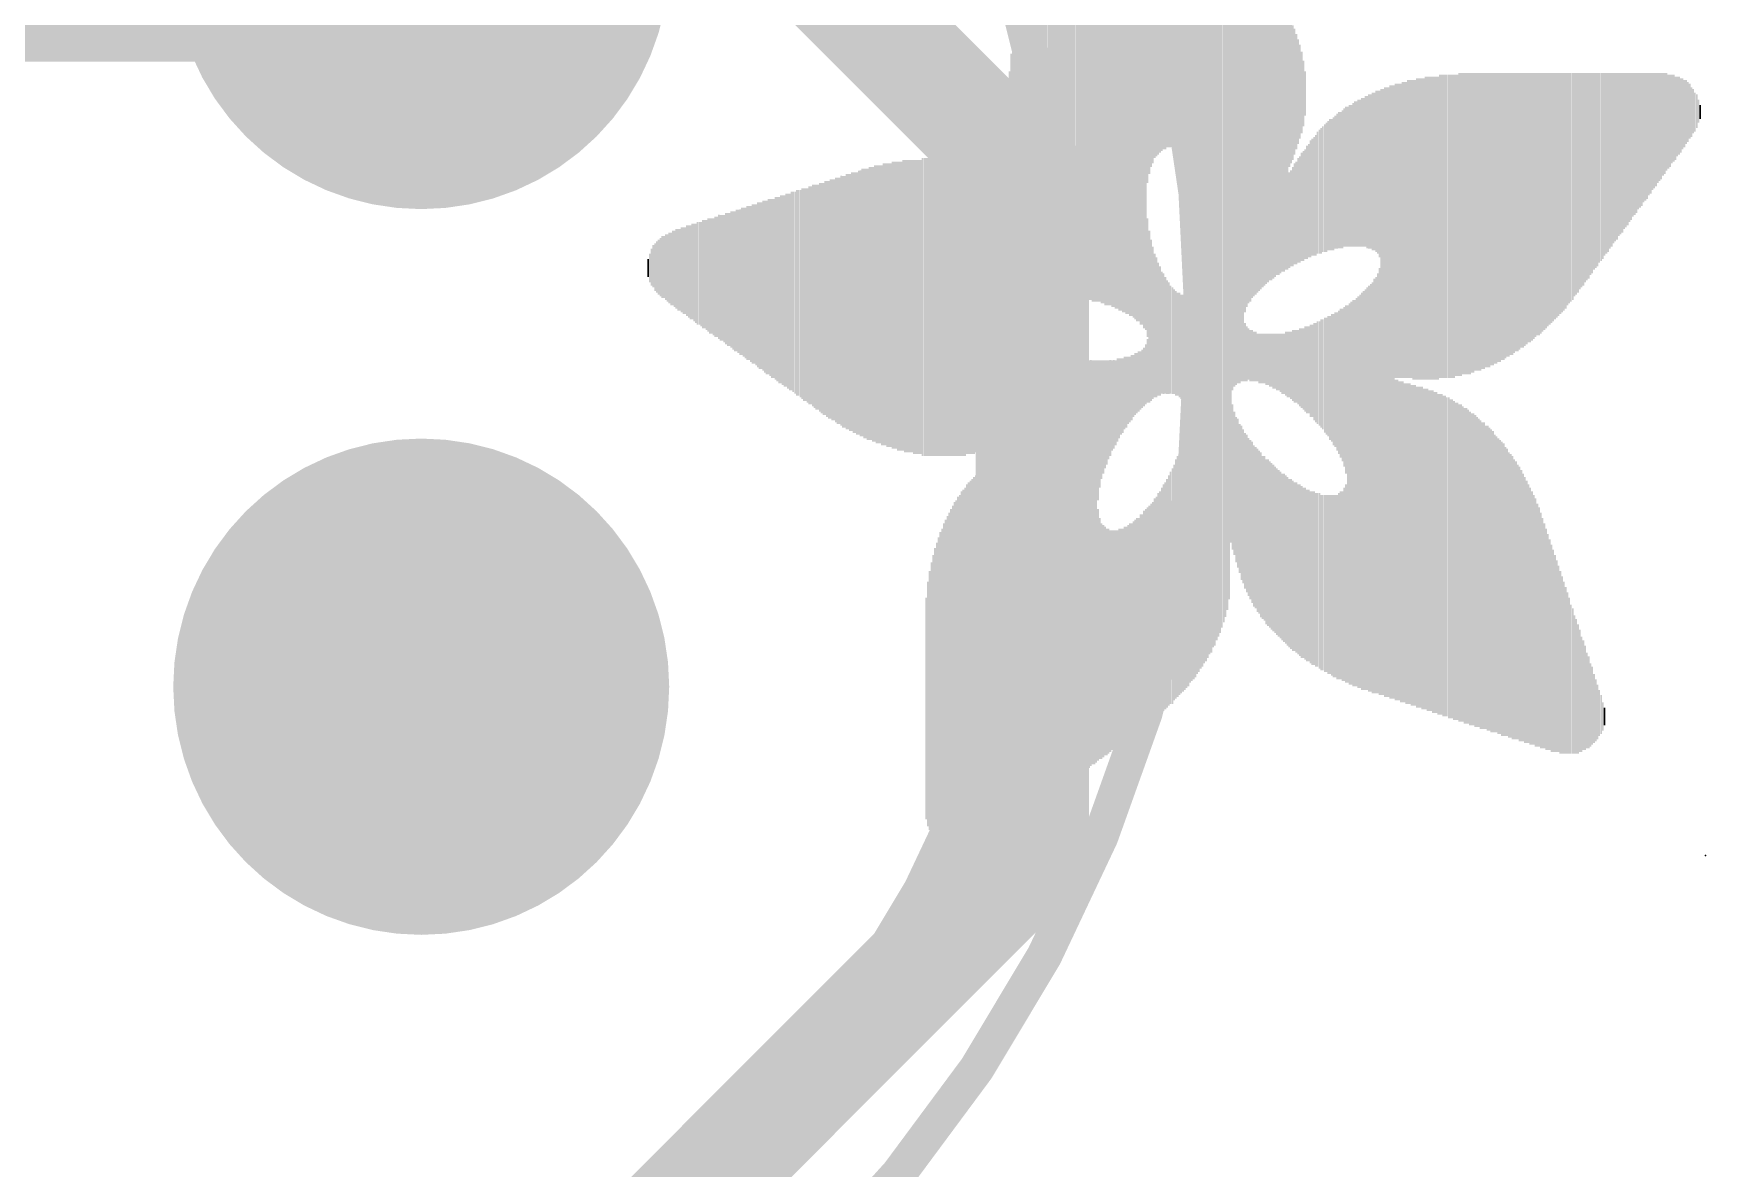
# Model space of a CAD drawing. Extents: x -5.8 to 38.5, y -8.1 to 30.4.
# Drawn here: x 18.77 to 24.77, y 4.09 to 8.15 of the extents above; entities that cross this region are included whole.
import ezdxf

# ---------------------------------------------------------------- set-up
doc = ezdxf.new("R2010")
doc.units = 0
for name, color, linetype in [('1', 12, 'CONTINUOUS'), ('17', 110, 'CONTINUOUS'), ('21', 40, 'CONTINUOUS'), ('22', 6, 'CONTINUOUS'), ('23', 53, 'CONTINUOUS')]:
    doc.layers.add(name, color=color, linetype=linetype)

# ---------------------------------------------------------------- blocks, each defined once
blk = doc.blocks.new('ROUNDP')
at = {"const_width": 0.5}
blk.add_lwpolyline([(0, -0.25, 1), (0, 0.25, 1), (0, -0.25)], format="xyb", dxfattribs=at)
blk = doc.blocks.new('RECT')
blk.add_solid([(-0.5, -0.5), (0.5, -0.5), (-0.5, 0.5), (0.5, 0.5)])

msp = doc.modelspace()

# ---------------------------------------------------------------- linework, layer by layer
at = {"layer": '1', "const_width": 0.4064}
for points in [[(20.004, 8.255), (20.161, 8.412)], [(22.352, 7.62), (21.59, 8.382)], [(18.018, 8.255), (20.004, 8.255)], [(22.352, 5.207), (22.352, 7.62)], [(19.177, 2.032), (22.352, 5.207)]]:
    msp.add_lwpolyline(points, dxfattribs=at)
at = {"layer": '1', "const_width": 0.2032}
for points in [[(20.004, 8.1534, 1), (20.004, 8.3566)], [(19.9322, 8.3268, 1), (20.0758, 8.1832)], [(22.4536, 7.62, 1), (22.2504, 7.62)], [(22.2802, 7.5482, 1), (22.4238, 7.6918)], [(22.4238, 5.1352, 1), (22.2802, 5.2788)], [(22.2504, 5.207, 1), (22.4536, 5.207)]]:
    msp.add_lwpolyline(points, format="xyb", dxfattribs=at)
at = {"layer": '22', "const_width": 0.127}
for points in [[(18.161, 2.311, 1), (18.161, 11.913, 1), (18.161, 2.311)], [(18.161, 2.812, 1), (18.161, 11.412, 1), (18.161, 2.812)]]:
    msp.add_lwpolyline(points, format="xyb", dxfattribs=at)
at = {"layer": '23'}
msp.add_point((24.765, 5.207), dxfattribs=at)

# ---------------------------------------------------------------- block references
at = {"layer": '17', "xscale": 1.778, "yscale": 1.778, "rotation": 90}
for p in [(20.161, 8.412), (20.161, 8.412), (20.161, 5.812), (20.161, 5.812)]:
    msp.add_blockref('ROUNDP', p, dxfattribs=at)
at = {"layer": '21', "rotation": 90}
for p, xscale, yscale in [((22.606, 8.0899), 1.8098, 0.0064), ((22.6124, 8.0868), 1.8161, 0.0063), ((22.6187, 8.0868), 1.8161, 0.0064), ((22.6251, 8.0899), 1.8224, 0.0063), ((22.6314, 8.0899), 1.8224, 0.0064), ((22.6378, 8.0867), 1.8288, 0.0063), ((22.6441, 8.0867), 1.8288, 0.0064), ((22.6505, 8.0836), 1.8351, 0.0063), ((22.6568, 8.0836), 1.8351, 0.0064), ((22.6632, 8.0804), 1.8415, 0.0063), ((22.6695, 8.0804), 1.8415, 0.0064), ((22.6759, 8.0772), 1.8478, 0.0063), ((22.6822, 8.0772), 1.8478, 0.0064), ((22.6885, 8.074), 1.8542, 0.0063), ((22.6949, 8.074), 1.8542, 0.0064), ((22.7013, 8.0677), 1.8542, 0.0063), ((22.7076, 8.0677), 1.8542, 0.0064), ((22.5362, 8.0677), 1.7272, 0.0063), ((22.5425, 8.0677), 1.7399, 0.0064), ((22.5489, 8.074), 1.7526, 0.0063), ((22.5552, 8.0772), 1.759, 0.0064), ((22.5616, 8.0836), 1.7717, 0.0063), ((22.5679, 8.0836), 1.7843, 0.0064), ((22.5743, 8.0836), 1.7843, 0.0063), ((22.5806, 8.0868), 1.7907, 0.0064), ((22.587, 8.0899), 1.797, 0.0063), ((22.5933, 8.0899), 1.797, 0.0064), ((22.5997, 8.0867), 1.8034, 0.0063), ((22.714, 8.0613), 1.8542, 0.0063), ((22.7203, 8.0582), 1.8605, 0.0064), ((22.7266, 8.0518), 1.8606, 0.0063), ((22.733, 8.0518), 1.8606, 0.0064), ((22.7394, 8.0423), 1.8669, 0.0063), ((22.7457, 8.0391), 1.8606, 0.0064), ((22.7521, 8.0296), 1.8669, 0.0063), ((22.7584, 8.0233), 1.8669, 0.0064), ((22.7647, 8.2835), 1.3335, 0.0063), ((22.7711, 8.2963), 1.2954, 0.0064), ((22.7775, 8.3026), 1.2573, 0.0063), ((22.5171, 8.0455), 1.6827, 0.0064), ((22.5235, 8.0518), 1.6954, 0.0063), ((22.5298, 8.0614), 1.7145, 0.0064), ((22.7838, 8.3058), 1.2382, 0.0064), ((22.7902, 8.3122), 1.2129, 0.0063), ((22.7965, 8.309), 1.1938, 0.0064), ((22.8028, 8.309), 1.1811, 0.0063), ((22.8092, 8.309), 1.1684, 0.0064), ((22.8156, 8.3058), 1.1494, 0.0063), ((22.8219, 8.3058), 1.1366, 0.0064), ((22.4981, 8.0137), 1.6192, 0.0063), ((22.5044, 8.0264), 1.6446, 0.0064), ((22.5108, 8.0359), 1.6637, 0.0063), ((22.8283, 8.3026), 1.1303, 0.0063), ((22.8346, 8.2995), 1.1113, 0.0064), ((22.8409, 8.2963), 1.1049, 0.0063), ((22.8473, 8.2899), 1.0922, 0.0064), ((22.8537, 8.2836), 1.0922, 0.0063), ((22.86, 8.2804), 1.0858, 0.0064), ((22.479, 7.9883), 1.5558, 0.0064), ((22.4854, 7.9978), 1.5748, 0.0063), ((22.4917, 8.0105), 1.6002, 0.0064), ((22.8664, 8.2741), 1.0731, 0.0063), ((22.8727, 8.2677), 1.0732, 0.0064), ((22.879, 8.2614), 1.0731, 0.0063), ((22.8854, 8.255), 1.0604, 0.0064), ((22.8918, 8.2486), 1.0605, 0.0063), ((22.8981, 8.2392), 1.0541, 0.0064), ((22.9045, 8.2328), 1.0541, 0.0063), ((22.9108, 8.2233), 1.0605, 0.0064), ((22.46, 7.9566), 1.4923, 0.0063), ((22.4663, 7.9693), 1.5177, 0.0064), ((22.4727, 7.9788), 1.5367, 0.0063), ((22.9171, 8.2138), 1.0541, 0.0063), ((22.9235, 8.2042), 1.0604, 0.0064), ((22.9299, 8.1947), 1.0541, 0.0063), ((22.9362, 8.1852), 1.0605, 0.0064), ((22.9426, 8.1724), 1.0605, 0.0063), ((22.9489, 8.1629), 1.0668, 0.0064), ((22.4346, 8.0899), 1.0858, 0.0063), ((22.4409, 8.093), 1.1049, 0.0064), ((22.4473, 8.0994), 1.143, 0.0063), ((22.4536, 7.9502), 1.4796, 0.0064), ((22.9552, 8.1502), 1.0795, 0.0063), ((22.9616, 8.1343), 1.0859, 0.0064), ((22.968, 8.1217), 1.0985, 0.0063), ((22.9743, 8.1058), 1.1176, 0.0064), ((22.9807, 8.0899), 1.124, 0.0063), ((22.987, 8.0677), 1.1557, 0.0064), ((22.9933, 8.0391), 1.2002, 0.0063), ((22.4219, 8.074), 1.0287, 0.0063), ((22.4282, 8.0804), 1.0541, 0.0064), ((22.9997, 7.2898), 2.6734, 0.0064), ((23.0061, 7.2898), 2.6606, 0.0063), ((23.0124, 7.293), 2.6289, 0.0064), ((23.0188, 7.2961), 2.6099, 0.0063), ((23.0251, 7.2961), 2.5845, 0.0064), ((23.0314, 7.3025), 2.559, 0.0063), ((23.0378, 7.3089), 2.5337, 0.0064), ((22.3965, 8.0518), 0.9208, 0.0063), ((22.4028, 8.055), 0.9398, 0.0064), ((22.4092, 8.0645), 0.9716, 0.0063), ((22.4155, 8.0709), 0.9969, 0.0064), ((23.0442, 7.3121), 2.5019, 0.0063), ((23.0505, 7.3216), 2.4701, 0.0064), ((23.0569, 7.3375), 2.4257, 0.0063), ((23.0632, 7.4327), 2.2098, 0.0064), ((23.0695, 7.7026), 1.6573, 0.0063), ((23.0759, 7.7058), 1.6383, 0.0064), ((23.0823, 7.7026), 1.6193, 0.0063), ((22.3838, 8.0391), 0.8572, 0.0063), ((22.3901, 8.0455), 0.8827, 0.0064), ((23.0886, 7.7026), 1.6065, 0.0064), ((23.095, 7.6962), 1.5938, 0.0063), ((23.1013, 7.6962), 1.5812, 0.0064), ((23.1076, 7.6899), 1.5685, 0.0063), ((23.114, 7.8105), 1.3144, 0.0064), ((23.1204, 7.8169), 1.2891, 0.0063), ((22.3647, 8.0233), 0.7747, 0.0064), ((22.3711, 8.0296), 0.8001, 0.0063), ((22.3774, 8.0328), 0.8319, 0.0064), ((23.1267, 7.8169), 1.2637, 0.0064), ((23.1331, 7.8169), 1.2509, 0.0063), ((23.1394, 7.8201), 1.2319, 0.0064), ((23.1457, 7.8169), 1.2129, 0.0063), ((23.1521, 7.8169), 1.2001, 0.0064), ((23.1585, 7.8169), 1.1875, 0.0063), ((23.1648, 7.8137), 1.1684, 0.0064), ((22.3457, 8.0074), 0.6795, 0.0063), ((22.352, 8.0137), 0.7176, 0.0064), ((22.3584, 8.0169), 0.7366, 0.0063), ((23.1712, 7.8136), 1.1557, 0.0063), ((23.1775, 7.8105), 1.1366, 0.0064), ((23.1838, 7.8105), 1.124, 0.0063), ((23.1902, 7.8074), 1.1049, 0.0064), ((23.1966, 7.8073), 1.0922, 0.0063), ((23.2029, 7.8042), 1.0731, 0.0064), ((23.2093, 7.801), 1.0668, 0.0063), ((22.3266, 7.9947), 0.5905, 0.0064), ((22.333, 8.001), 0.616, 0.0063), ((22.3393, 8.0042), 0.6477, 0.0064), ((23.2156, 7.7978), 1.0478, 0.0064), ((23.2219, 7.7978), 1.035, 0.0063), ((23.2283, 7.7946), 1.016, 0.0064), ((23.2347, 7.7883), 1.0033, 0.0063), ((23.241, 7.7851), 0.9842, 0.0064), ((22.3076, 7.9883), 0.4762, 0.0063), ((22.3139, 7.9915), 0.5207, 0.0064), ((22.3203, 7.9915), 0.5461, 0.0063), ((23.2474, 7.7819), 0.9652, 0.0063), ((23.2537, 7.7788), 0.9589, 0.0064), ((23.26, 7.7724), 0.9334, 0.0063), ((23.2664, 7.7661), 0.9207, 0.0064), ((23.2728, 7.9439), 0.5397, 0.0063), ((22.2885, 7.982), 0.3493, 0.0064), ((22.2949, 7.9851), 0.4064, 0.0063), ((22.3012, 7.9851), 0.4445, 0.0064), ((23.2791, 7.9439), 0.5143, 0.0064), ((23.2855, 7.9407), 0.4826, 0.0063), ((23.2918, 7.9439), 0.4509, 0.0064), ((22.2822, 7.9788), 0.2921, 0.0063), ((23.2981, 7.9439), 0.4127, 0.0063), ((23.3045, 7.9439), 0.3747, 0.0064), ((23.3109, 7.9439), 0.3365, 0.0063), ((22.2758, 7.9756), 0.2096, 0.0064), ((23.3172, 7.9407), 0.2921, 0.0064), ((23.3236, 7.9375), 0.235, 0.0063), ((22.2695, 7.9725), 0.0889, 0.0063), ((23.3299, 7.9375), 0.1588, 0.0064), ((23.6538, 7.4454), 1.0541, 0.0063), ((23.6601, 7.4454), 1.0541, 0.0064), ((23.6665, 7.4454), 1.0541, 0.0063), ((23.6728, 7.4454), 1.0541, 0.0064), ((23.6791, 7.4486), 1.0605, 0.0063), ((23.6855, 7.4486), 1.0605, 0.0064), ((23.6919, 7.4486), 1.0605, 0.0063), ((23.6982, 7.4517), 1.0668, 0.0064), ((23.7046, 7.4517), 1.0668, 0.0063), ((23.7109, 7.4517), 1.0668, 0.0064), ((23.7172, 7.4486), 1.0731, 0.0063), ((23.7236, 7.4486), 1.0731, 0.0064), ((23.73, 7.4518), 1.0795, 0.0063), ((23.7363, 7.4518), 1.0795, 0.0064), ((23.7427, 7.4518), 1.0795, 0.0063), ((23.749, 7.4518), 1.0795, 0.0064), ((23.7553, 7.4518), 1.0795, 0.0063), ((23.7617, 7.4549), 1.0858, 0.0064), ((23.7681, 7.4549), 1.0858, 0.0063), ((23.7744, 7.4549), 1.0858, 0.0064), ((23.7808, 7.4549), 1.0858, 0.0063), ((23.7871, 7.4549), 1.0858, 0.0064), ((23.7934, 7.4549), 1.0858, 0.0063), ((23.7998, 7.4549), 1.0858, 0.0064), ((23.8062, 7.4549), 1.0858, 0.0063), ((23.8125, 7.4613), 1.0859, 0.0064), ((23.8189, 7.4613), 1.0859, 0.0063), ((23.8252, 7.4613), 1.0859, 0.0064), ((23.8316, 7.4613), 1.0859, 0.0063), ((23.8379, 7.4613), 1.0859, 0.0064), ((23.8443, 7.4613), 1.0859, 0.0063), ((23.8506, 7.4613), 1.0859, 0.0064), ((23.857, 7.4613), 1.0859, 0.0063), ((23.8633, 7.4613), 1.0859, 0.0064), ((23.8697, 7.4645), 1.0795, 0.0063), ((23.876, 7.4645), 1.0795, 0.0064), ((23.8824, 7.4676), 1.0858, 0.0063), ((23.8887, 7.4676), 1.0858, 0.0064), ((23.8951, 7.4708), 1.0795, 0.0063), ((23.9014, 7.4708), 1.0795, 0.0064), ((23.9078, 7.4708), 1.0795, 0.0063), ((23.9141, 7.4708), 1.0795, 0.0064), ((23.9205, 7.4708), 1.0795, 0.0063), ((23.9268, 7.474), 1.0731, 0.0064), ((23.9332, 7.474), 1.0731, 0.0063), ((23.9395, 7.4771), 1.0668, 0.0064), ((23.9459, 7.4771), 1.0668, 0.0063), ((23.9522, 7.4771), 1.0668, 0.0064), ((23.9586, 7.4771), 1.0668, 0.0063), ((23.9649, 7.4803), 1.0604, 0.0064), ((23.9713, 7.4803), 1.0604, 0.0063), ((23.9776, 7.4835), 1.0541, 0.0064), ((23.984, 7.4835), 1.0541, 0.0063), ((23.9903, 7.4835), 1.0541, 0.0064), ((23.9967, 7.4867), 1.0477, 0.0063), ((24.003, 7.4867), 1.0477, 0.0064), ((24.0094, 7.4898), 1.0414, 0.0063), ((24.0157, 7.4898), 1.0414, 0.0064), ((24.0221, 7.493), 1.035, 0.0063), ((24.0284, 7.493), 1.035, 0.0064), ((24.0348, 7.4962), 1.0287, 0.0063), ((24.0411, 7.4962), 1.0287, 0.0064), ((24.0475, 7.4994), 1.0223, 0.0063), ((24.0538, 7.5025), 1.016, 0.0064), ((24.0602, 7.5025), 1.016, 0.0063), ((24.0665, 7.5057), 1.0096, 0.0064), ((24.0729, 7.5057), 1.0096, 0.0063), ((24.0792, 7.5089), 1.0033, 0.0064), ((24.0856, 7.5121), 0.9969, 0.0063), ((24.0919, 7.5121), 0.9969, 0.0064), ((24.0983, 7.5152), 0.9906, 0.0063), ((24.1046, 7.5184), 0.9842, 0.0064), ((24.111, 7.5184), 0.9842, 0.0063), ((24.1173, 7.5216), 0.9779, 0.0064), ((24.1237, 7.5248), 0.9715, 0.0063), ((24.13, 7.5279), 0.9652, 0.0064), ((24.1364, 7.5279), 0.9652, 0.0063), ((24.1427, 7.5311), 0.9588, 0.0064), ((24.1491, 7.5343), 0.9525, 0.0063), ((24.1554, 7.5375), 0.9461, 0.0064), ((24.1618, 7.5406), 0.9398, 0.0063), ((24.1681, 7.5406), 0.9398, 0.0064), ((24.1745, 7.5438), 0.9334, 0.0063), ((24.1808, 7.547), 0.9271, 0.0064), ((24.1872, 7.5502), 0.9207, 0.0063), ((24.1935, 7.5533), 0.9144, 0.0064), ((24.1999, 7.5565), 0.908, 0.0063), ((24.2062, 7.5597), 0.9017, 0.0064), ((24.2126, 7.5629), 0.8953, 0.0063), ((24.2189, 7.566), 0.889, 0.0064), ((24.2253, 7.5692), 0.8826, 0.0063), ((24.2316, 7.5724), 0.8763, 0.0064), ((24.238, 7.5756), 0.8699, 0.0063), ((24.2443, 7.5787), 0.8636, 0.0064), ((24.2507, 7.5819), 0.8572, 0.0063), ((24.257, 7.5851), 0.8509, 0.0064), ((24.2634, 7.5883), 0.8445, 0.0063), ((24.2697, 7.5946), 0.8318, 0.0064), ((24.2761, 7.5978), 0.8255, 0.0063), ((24.2824, 7.601), 0.8191, 0.0064), ((24.2888, 7.6041), 0.8128, 0.0063), ((24.2951, 7.6105), 0.8001, 0.0064), ((24.3015, 7.6137), 0.7937, 0.0063), ((24.3078, 7.6168), 0.7874, 0.0064), ((24.3142, 7.6232), 0.7747, 0.0063), ((24.3205, 7.6264), 0.7683, 0.0064), ((24.3269, 7.6295), 0.762, 0.0063), ((24.3332, 7.6359), 0.7493, 0.0064), ((24.3396, 7.6391), 0.7429, 0.0063), ((24.3459, 7.6422), 0.7366, 0.0064), ((24.3523, 7.6486), 0.7239, 0.0063), ((24.3586, 7.6518), 0.7175, 0.0064), ((24.365, 7.6581), 0.7048, 0.0063), ((24.3713, 7.6613), 0.6985, 0.0064), ((24.3777, 7.6645), 0.6921, 0.0063), ((24.384, 7.6708), 0.6794, 0.0064), ((24.3904, 7.674), 0.6731, 0.0063), ((24.3967, 7.6772), 0.6667, 0.0064), ((24.4031, 7.6835), 0.654, 0.0063), ((24.4094, 7.6867), 0.6477, 0.0064), ((24.4158, 7.6899), 0.6413, 0.0063), ((24.4221, 7.6962), 0.6286, 0.0064), ((24.4285, 7.6994), 0.6223, 0.0063), ((24.4348, 7.7057), 0.6096, 0.0064), ((24.4412, 7.7089), 0.6032, 0.0063), ((24.4475, 7.7121), 0.5969, 0.0064), ((24.4539, 7.7184), 0.5842, 0.0063), ((24.4602, 7.7216), 0.5778, 0.0064), ((24.4666, 7.7248), 0.5715, 0.0063), ((24.4729, 7.7311), 0.5588, 0.0064), ((24.4793, 7.7343), 0.5524, 0.0063), ((24.4856, 7.7374), 0.5461, 0.0064), ((24.492, 7.7438), 0.5334, 0.0063), ((24.4983, 7.747), 0.527, 0.0064), ((24.5047, 7.7534), 0.5143, 0.0063), ((24.511, 7.7565), 0.508, 0.0064), ((24.5174, 7.7597), 0.5016, 0.0063), ((24.5237, 7.7661), 0.4889, 0.0064), ((24.5301, 7.7692), 0.4826, 0.0063), ((24.5364, 7.7724), 0.4762, 0.0064), ((24.5428, 7.7788), 0.4635, 0.0063), ((24.5491, 7.7819), 0.4572, 0.0064), ((24.5555, 7.7851), 0.4508, 0.0063), ((24.5618, 7.7915), 0.4381, 0.0064), ((24.5682, 7.7946), 0.4318, 0.0063), ((24.5745, 7.801), 0.4191, 0.0064), ((24.5809, 7.8042), 0.4127, 0.0063), ((24.5872, 7.8073), 0.4064, 0.0064), ((24.5936, 7.8136), 0.3937, 0.0063), ((24.5999, 7.8169), 0.3873, 0.0064), ((24.6063, 7.82), 0.381, 0.0063), ((24.6126, 7.8264), 0.3683, 0.0064), ((24.619, 7.8296), 0.3619, 0.0063), ((24.6253, 7.8359), 0.3492, 0.0064), ((24.6317, 7.8359), 0.3366, 0.0063), ((24.638, 7.8391), 0.3302, 0.0064), ((24.6444, 7.8455), 0.3175, 0.0063), ((24.6507, 7.8486), 0.3112, 0.0064), ((24.6571, 7.8486), 0.2984, 0.0063), ((24.6634, 7.855), 0.2857, 0.0064), ((24.6698, 7.8581), 0.2794, 0.0063), ((24.6761, 7.8582), 0.2667, 0.0064), ((24.6825, 7.8645), 0.254, 0.0063), ((24.6888, 7.8645), 0.2413, 0.0064), ((24.6952, 7.8708), 0.2286, 0.0063), ((24.7015, 7.8709), 0.2159, 0.0064), ((24.7079, 7.874), 0.1968, 0.0063), ((23.5204, 7.6518), 0.5271, 0.0064), ((23.5267, 7.6518), 0.5271, 0.0063), ((23.5331, 7.6549), 0.5334, 0.0064), ((23.5395, 7.6549), 0.5334, 0.0063), ((23.5458, 7.6581), 0.5398, 0.0064), ((23.5522, 7.655), 0.5461, 0.0063), ((23.5585, 7.6581), 0.5524, 0.0064), ((23.5648, 7.6581), 0.5524, 0.0063), ((23.5712, 7.6581), 0.5652, 0.0064), ((23.5776, 7.6581), 0.5652, 0.0063), ((23.5839, 7.6581), 0.5778, 0.0064), ((23.5903, 7.6549), 0.5842, 0.0063), ((23.5966, 7.6486), 0.5969, 0.0064), ((23.6029, 6.8676), 2.1717, 0.0063), ((23.6093, 6.8676), 2.1717, 0.0064), ((23.6157, 6.8675), 2.1844, 0.0063), ((23.622, 6.8675), 2.1844, 0.0064), ((23.6284, 6.8675), 2.1844, 0.0063), ((23.6347, 6.8676), 2.1971, 0.0064), ((23.641, 6.8676), 2.1971, 0.0063), ((23.6474, 6.8676), 2.1971, 0.0064), ((24.7142, 7.8708), 0.1778, 0.0064), ((24.7206, 7.874), 0.1588, 0.0063), ((24.7269, 7.8709), 0.1397, 0.0064), ((24.7333, 7.874), 0.1206, 0.0063), ((24.7396, 7.874), 0.0826, 0.0064), ((23.4379, 7.62), 0.4762, 0.0063), ((23.4442, 7.6232), 0.4826, 0.0064), ((23.4505, 7.6264), 0.4889, 0.0063), ((23.4569, 7.6264), 0.4889, 0.0064), ((23.4633, 7.6296), 0.4953, 0.0063), ((23.4696, 7.6359), 0.4953, 0.0064), ((23.476, 7.6391), 0.5017, 0.0063), ((23.4823, 7.6391), 0.5017, 0.0064), ((23.4886, 7.6422), 0.508, 0.0063), ((23.495, 7.6422), 0.508, 0.0064), ((23.5014, 7.6454), 0.5144, 0.0063), ((23.5077, 7.6486), 0.5207, 0.0064), ((23.5141, 7.6486), 0.5207, 0.0063), ((24.746, 7.8708), 0.0508, 0.0063), ((23.3743, 7.5819), 0.4382, 0.0063), ((23.3807, 7.5851), 0.4445, 0.0064), ((23.3871, 7.5883), 0.4509, 0.0063), ((23.3934, 7.5946), 0.4508, 0.0064), ((23.3998, 7.5978), 0.4572, 0.0063), ((23.4061, 7.601), 0.4635, 0.0064), ((23.4124, 7.6073), 0.4636, 0.0063), ((23.4188, 7.6105), 0.4699, 0.0064), ((23.4252, 7.6105), 0.4699, 0.0063), ((23.4315, 7.6137), 0.4763, 0.0064), ((23.3299, 7.5407), 0.3937, 0.0064), ((23.3362, 7.547), 0.4064, 0.0063), ((23.3426, 7.5533), 0.4064, 0.0064), ((23.349, 7.5597), 0.4191, 0.0063), ((23.3553, 7.5661), 0.4191, 0.0064), ((23.3617, 7.5692), 0.4254, 0.0063), ((23.368, 7.5724), 0.4318, 0.0064), ((21.7678, 7.1851), 0.9779, 0.0064), ((21.7742, 7.1851), 0.9779, 0.0063), ((21.7805, 7.1819), 0.9843, 0.0064), ((21.7869, 7.185), 0.9906, 0.0063), ((21.7932, 7.1819), 0.9969, 0.0064), ((21.7995, 7.1819), 0.9969, 0.0063), ((21.8059, 7.1819), 0.9969, 0.0064), ((21.8123, 7.1787), 1.0033, 0.0063), ((21.8186, 7.1819), 1.0097, 0.0064), ((21.825, 7.1819), 1.0097, 0.0063), ((21.8313, 7.1787), 1.016, 0.0064), ((21.8377, 7.1787), 1.016, 0.0063), ((21.844, 7.1787), 1.016, 0.0064), ((21.8504, 7.1787), 1.0287, 0.0063), ((21.8567, 7.1787), 1.0287, 0.0064), ((21.8631, 7.1787), 1.0287, 0.0063), ((21.8694, 7.1755), 1.035, 0.0064), ((21.8758, 7.1755), 1.035, 0.0063), ((21.8821, 7.1755), 1.035, 0.0064), ((21.8885, 7.1787), 1.0414, 0.0063), ((21.8948, 7.1755), 1.0478, 0.0064), ((21.9012, 7.1755), 1.0478, 0.0063), ((21.9075, 7.1755), 1.0478, 0.0064), ((21.9139, 7.1755), 1.0478, 0.0063), ((21.9202, 7.1755), 1.0478, 0.0064), ((21.9266, 7.1724), 1.0541, 0.0063), ((21.9329, 7.1724), 1.0541, 0.0064), ((21.9393, 7.1724), 1.0541, 0.0063), ((21.9456, 7.1724), 1.0541, 0.0064), ((21.952, 7.1724), 1.0541, 0.0063), ((21.9583, 7.1723), 1.0668, 0.0064), ((21.9647, 7.1723), 1.0668, 0.0063), ((21.971, 7.1723), 1.0668, 0.0064), ((21.9774, 7.1723), 1.0668, 0.0063), ((21.9837, 7.1723), 1.0668, 0.0064), ((21.9901, 7.1723), 1.0668, 0.0063), ((21.9964, 7.1723), 1.0668, 0.0064), ((22.0028, 7.1723), 1.0668, 0.0063), ((22.0091, 7.1723), 1.0668, 0.0064), ((22.0155, 7.1723), 1.0668, 0.0063), ((22.0218, 7.1723), 1.0668, 0.0064), ((22.0282, 7.1723), 1.0668, 0.0063), ((22.0345, 7.1723), 1.0668, 0.0064), ((22.0409, 7.1723), 1.0668, 0.0063), ((22.0472, 7.1692), 1.0605, 0.0064), ((22.0536, 7.1692), 1.0605, 0.0063), ((22.0599, 7.1692), 1.0605, 0.0064), ((22.0663, 7.1692), 1.0605, 0.0063), ((22.0726, 7.1692), 1.0605, 0.0064), ((22.079, 7.1692), 1.0605, 0.0063), ((22.0853, 7.1692), 1.0605, 0.0064), ((22.0917, 7.1692), 1.0605, 0.0063), ((22.098, 7.1692), 1.0605, 0.0064), ((22.1044, 7.1692), 1.0605, 0.0063), ((22.1107, 7.166), 1.0541, 0.0064), ((22.1171, 7.1692), 1.0477, 0.0063), ((22.1234, 7.1692), 1.0477, 0.0064), ((22.1298, 7.1692), 1.0477, 0.0063), ((22.1361, 7.1692), 1.0477, 0.0064), ((22.1425, 7.166), 1.0414, 0.0063), ((22.1488, 7.1692), 1.0351, 0.0064), ((22.1552, 7.1692), 1.0351, 0.0063), ((22.1615, 7.1692), 1.0351, 0.0064), ((22.1679, 7.166), 1.0287, 0.0063), ((22.1742, 7.1692), 1.0223, 0.0064), ((22.1806, 7.1692), 1.0223, 0.0063), ((22.1869, 7.1692), 1.0223, 0.0064), ((22.1933, 7.166), 1.016, 0.0063), ((22.1996, 7.1692), 1.0097, 0.0064), ((22.206, 7.1692), 1.0097, 0.0063), ((23.2855, 7.4962), 0.3556, 0.0063), ((23.2918, 7.5057), 0.362, 0.0064), ((23.2981, 7.5089), 0.3683, 0.0063), ((23.3045, 7.5184), 0.3746, 0.0064), ((23.3109, 7.5216), 0.381, 0.0063), ((23.3172, 7.5311), 0.3874, 0.0064), ((23.3236, 7.5343), 0.3937, 0.0063), ((21.59, 7.2073), 0.8191, 0.0064), ((21.5964, 7.2041), 0.8255, 0.0063), ((21.6027, 7.2009), 0.8318, 0.0064), ((21.609, 7.2041), 0.8382, 0.0063), ((21.6154, 7.2009), 0.8446, 0.0064), ((21.6218, 7.1978), 0.8509, 0.0063), ((21.6281, 7.2009), 0.8572, 0.0064), ((21.6345, 7.1977), 0.8636, 0.0063), ((21.6408, 7.1977), 0.8636, 0.0064), ((21.6471, 7.1978), 0.8763, 0.0063), ((21.6535, 7.1946), 0.8827, 0.0064), ((21.6599, 7.1946), 0.8827, 0.0063), ((21.6662, 7.1946), 0.8953, 0.0064), ((21.6726, 7.1913), 0.9017, 0.0063), ((21.6789, 7.1913), 0.9017, 0.0064), ((21.6852, 7.1914), 0.9144, 0.0063), ((21.6916, 7.1914), 0.9144, 0.0064), ((21.698, 7.1882), 0.9208, 0.0063), ((21.7043, 7.1913), 0.9271, 0.0064), ((21.7107, 7.1882), 0.9334, 0.0063), ((21.717, 7.1882), 0.9334, 0.0064), ((21.7233, 7.185), 0.9398, 0.0063), ((21.7297, 7.1882), 0.9462, 0.0064), ((21.7361, 7.1851), 0.9525, 0.0063), ((21.7424, 7.1882), 0.9588, 0.0064), ((21.7488, 7.185), 0.9652, 0.0063), ((21.7551, 7.185), 0.9652, 0.0064), ((21.7614, 7.1819), 0.9715, 0.0063), ((22.2123, 7.166), 1.0033, 0.0064), ((22.2187, 7.1692), 0.9969, 0.0063), ((22.225, 7.1692), 0.9969, 0.0064), ((22.2314, 7.166), 0.9906, 0.0063), ((22.2377, 7.4073), 0.508, 0.0064), ((22.2441, 7.4073), 0.4953, 0.0063), ((22.2504, 7.4104), 0.4889, 0.0064), ((22.2568, 7.4136), 0.4826, 0.0063), ((22.2631, 7.4137), 0.4699, 0.0064), ((22.2695, 7.4137), 0.4699, 0.0063), ((22.2758, 7.4136), 0.4572, 0.0064), ((22.2822, 7.4168), 0.4508, 0.0063), ((22.2885, 7.4137), 0.4445, 0.0064), ((22.2949, 7.4137), 0.4445, 0.0063), ((22.3012, 7.4136), 0.4318, 0.0064), ((22.3076, 7.4136), 0.4318, 0.0063), ((22.3139, 7.4104), 0.4255, 0.0064), ((22.3203, 7.4104), 0.4127, 0.0063), ((22.3266, 7.4104), 0.4127, 0.0064), ((23.2728, 7.4835), 0.3429, 0.0063), ((23.2791, 7.4899), 0.3429, 0.0064), ((21.3868, 7.2485), 0.6096, 0.0064), ((21.3932, 7.2454), 0.6159, 0.0063), ((21.3995, 7.2422), 0.6223, 0.0064), ((21.4059, 7.2454), 0.6287, 0.0063), ((21.4122, 7.2422), 0.635, 0.0064), ((21.4185, 7.239), 0.6414, 0.0063), ((21.4249, 7.239), 0.6414, 0.0064), ((21.4313, 7.239), 0.654, 0.0063), ((21.4376, 7.2358), 0.6604, 0.0064), ((21.444, 7.2327), 0.6667, 0.0063), ((21.4503, 7.2359), 0.6731, 0.0064), ((21.4566, 7.2327), 0.6795, 0.0063), ((21.463, 7.2295), 0.6858, 0.0064), ((21.4694, 7.2327), 0.6921, 0.0063), ((21.4757, 7.2294), 0.6985, 0.0064), ((21.4821, 7.2263), 0.7048, 0.0063), ((21.4884, 7.2295), 0.7112, 0.0064), ((21.4947, 7.2263), 0.7176, 0.0063), ((21.5011, 7.2232), 0.7239, 0.0064), ((21.5075, 7.2231), 0.7366, 0.0063), ((21.5138, 7.2231), 0.7366, 0.0064), ((21.5202, 7.22), 0.7429, 0.0063), ((21.5265, 7.22), 0.7557, 0.0064), ((21.5328, 7.2168), 0.762, 0.0063), ((21.5392, 7.2168), 0.762, 0.0064), ((21.5456, 7.2136), 0.7684, 0.0063), ((21.5519, 7.2136), 0.781, 0.0064), ((21.5583, 7.2136), 0.781, 0.0063), ((21.5646, 7.2136), 0.7938, 0.0064), ((21.5709, 7.2105), 0.8001, 0.0063), ((21.5773, 7.2073), 0.8065, 0.0064), ((21.5837, 7.2073), 0.8065, 0.0063), ((22.333, 7.4073), 0.4064, 0.0063), ((22.3393, 7.4041), 0.4, 0.0064), ((22.3457, 7.4041), 0.4, 0.0063), ((22.352, 7.4041), 0.3874, 0.0064), ((22.3584, 7.4009), 0.381, 0.0063), ((22.3647, 7.3978), 0.3747, 0.0064), ((22.3711, 7.3978), 0.3747, 0.0063), ((22.3774, 7.3946), 0.3683, 0.0064), ((22.3838, 7.3914), 0.362, 0.0063), ((22.3901, 7.3882), 0.3556, 0.0064), ((22.3965, 7.3882), 0.3556, 0.0063), ((22.4028, 7.3851), 0.3493, 0.0064), ((22.4092, 7.3819), 0.3429, 0.0063), ((21.2154, 7.2803), 0.4318, 0.0063), ((21.2217, 7.2803), 0.4318, 0.0064), ((21.228, 7.2803), 0.4445, 0.0063), ((21.2344, 7.2771), 0.4508, 0.0064), ((21.2408, 7.2771), 0.4508, 0.0063), ((21.2471, 7.2739), 0.4572, 0.0064), ((21.2535, 7.274), 0.4699, 0.0063), ((21.2598, 7.2708), 0.4763, 0.0064), ((21.2661, 7.2708), 0.4763, 0.0063), ((21.2725, 7.2708), 0.4889, 0.0064), ((21.2789, 7.2675), 0.4953, 0.0063), ((21.2852, 7.2644), 0.5016, 0.0064), ((21.2916, 7.2676), 0.508, 0.0063), ((21.2979, 7.2644), 0.5144, 0.0064), ((21.3042, 7.2613), 0.5207, 0.0063), ((21.3106, 7.2644), 0.527, 0.0064), ((21.317, 7.2612), 0.5334, 0.0063), ((21.3233, 7.2581), 0.5397, 0.0064), ((21.3297, 7.2581), 0.5525, 0.0063), ((21.336, 7.2581), 0.5525, 0.0064), ((21.3423, 7.2549), 0.5588, 0.0063), ((21.3487, 7.2549), 0.5715, 0.0064), ((21.3551, 7.2549), 0.5715, 0.0063), ((21.3614, 7.2517), 0.5778, 0.0064), ((21.3678, 7.2517), 0.5906, 0.0063), ((21.3741, 7.2486), 0.5969, 0.0064), ((21.3804, 7.2486), 0.5969, 0.0063), ((22.4155, 7.3787), 0.3366, 0.0064), ((22.4219, 7.3755), 0.3302, 0.0063), ((22.4282, 7.3755), 0.3302, 0.0064), ((22.4346, 7.3723), 0.3239, 0.0063), ((22.4409, 7.3692), 0.3175, 0.0064), ((22.4473, 7.366), 0.3112, 0.0063), ((21.0375, 7.3152), 0.235, 0.0063), ((21.0439, 7.3121), 0.2413, 0.0064), ((21.0503, 7.312), 0.254, 0.0063), ((21.0566, 7.3089), 0.2603, 0.0064), ((21.063, 7.3121), 0.2667, 0.0063), ((21.0693, 7.3089), 0.2731, 0.0064), ((21.0756, 7.3089), 0.2857, 0.0063), ((21.082, 7.3056), 0.2921, 0.0064), ((21.0884, 7.3056), 0.2921, 0.0063), ((21.0947, 7.3057), 0.3048, 0.0064), ((21.1011, 7.3025), 0.3112, 0.0063), ((21.1074, 7.3025), 0.3112, 0.0064), ((21.1137, 7.3025), 0.3238, 0.0063), ((21.1201, 7.2993), 0.3302, 0.0064), ((21.1265, 7.2961), 0.3365, 0.0063), ((21.1328, 7.2994), 0.3429, 0.0064), ((21.1392, 7.2961), 0.3493, 0.0063), ((21.1455, 7.293), 0.3556, 0.0064), ((21.1518, 7.293), 0.3683, 0.0063), ((21.1582, 7.293), 0.3683, 0.0064), ((21.1646, 7.2898), 0.3746, 0.0063), ((21.1709, 7.2898), 0.3874, 0.0064), ((21.1773, 7.2898), 0.3874, 0.0063), ((21.1836, 7.2867), 0.3937, 0.0064), ((21.1899, 7.2866), 0.4064, 0.0063), ((21.1963, 7.2835), 0.4127, 0.0064), ((21.2027, 7.2835), 0.4127, 0.0063), ((21.209, 7.2803), 0.4191, 0.0064), ((22.7647, 7.2771), 0.4254, 0.0063), ((22.7711, 7.1374), 0.616, 0.0064), ((20.9868, 7.3152), 0.1334, 0.0063), ((20.9931, 7.3184), 0.1524, 0.0064), ((20.9994, 7.3152), 0.1714, 0.0063), ((21.0058, 7.3152), 0.1842, 0.0064), ((21.0122, 7.3152), 0.1968, 0.0063), ((21.0185, 7.3152), 0.2096, 0.0064), ((21.0249, 7.3152), 0.2222, 0.0063), ((21.0312, 7.3152), 0.2222, 0.0064), ((22.7775, 7.1247), 0.5778, 0.0063), ((22.7838, 7.1152), 0.5461, 0.0064), ((20.9741, 7.3121), 0.0635, 0.0063), ((20.9804, 7.312), 0.1016, 0.0064), ((22.7902, 7.1057), 0.5143, 0.0063), ((22.7965, 7.0993), 0.5016, 0.0064), ((22.8028, 7.093), 0.4763, 0.0063), ((22.8092, 7.0866), 0.4636, 0.0064), ((22.9933, 6.6453), 1.4224, 0.0063), ((22.8156, 7.0803), 0.4381, 0.0063), ((22.8219, 7.0771), 0.4318, 0.0064), ((22.8283, 7.0708), 0.4191, 0.0063), ((22.8346, 7.0644), 0.4064, 0.0064), ((22.8409, 7.0612), 0.4, 0.0063), ((22.9743, 6.585), 1.3653, 0.0064), ((22.9807, 6.5977), 1.3653, 0.0063), ((22.987, 6.6199), 1.3843, 0.0064), ((23.5648, 6.5247), 1.4605, 0.0063), ((23.5712, 6.5246), 1.4732, 0.0064), ((23.5776, 6.531), 1.4859, 0.0063), ((23.5839, 6.5342), 1.4923, 0.0064), ((23.5903, 6.5405), 1.505, 0.0063), ((23.5966, 6.5469), 1.5303, 0.0064), ((22.8473, 7.0549), 0.3873, 0.0064), ((22.8537, 7.0517), 0.381, 0.0063), ((22.86, 7.0485), 0.3746, 0.0064), ((22.8664, 7.0422), 0.3747, 0.0063), ((22.8727, 7.039), 0.3683, 0.0064), ((22.879, 7.0358), 0.3746, 0.0063), ((22.8854, 7.0295), 0.3747, 0.0064), ((22.8918, 7.02), 0.3937, 0.0063), ((22.8981, 7.0072), 0.4064, 0.0064), ((22.9045, 6.5088), 1.4033, 0.0063), ((22.9108, 6.5119), 1.397, 0.0064), ((22.9171, 6.5183), 1.3843, 0.0063), ((22.9235, 6.5215), 1.3779, 0.0064), ((22.9299, 6.5246), 1.3716, 0.0063), ((22.9362, 6.531), 1.3716, 0.0064), ((22.9426, 6.5373), 1.3589, 0.0063), ((22.9489, 6.5437), 1.3589, 0.0064), ((22.9552, 6.5532), 1.3526, 0.0063), ((22.9616, 6.5628), 1.3589, 0.0064), ((22.968, 6.5723), 1.3525, 0.0063), ((23.5014, 6.5056), 1.3843, 0.0063), ((23.5077, 6.5056), 1.3843, 0.0064), ((23.5141, 6.5088), 1.3907, 0.0063), ((23.5204, 6.5088), 1.4033, 0.0064), ((23.5267, 6.512), 1.4097, 0.0063), ((23.5331, 6.5119), 1.4224, 0.0064), ((23.5395, 6.5151), 1.4288, 0.0063), ((23.5458, 6.5183), 1.4351, 0.0064), ((23.5522, 6.5215), 1.4415, 0.0063), ((23.5585, 6.5215), 1.4541, 0.0064), ((23.3998, 6.9279), 0.4127, 0.0063), ((23.4061, 6.9247), 0.4191, 0.0064), ((23.4124, 6.9247), 0.4318, 0.0063), ((23.4188, 6.9184), 0.4445, 0.0064), ((23.4252, 6.9183), 0.4572, 0.0063), ((23.4315, 6.912), 0.4699, 0.0064), ((23.4379, 6.912), 0.4826, 0.0063), ((23.4442, 6.9057), 0.4953, 0.0064), ((23.4505, 6.9024), 0.5143, 0.0063), ((23.4569, 6.8993), 0.5334, 0.0064), ((23.4633, 6.8929), 0.5461, 0.0063), ((23.4696, 6.8866), 0.5715, 0.0064), ((23.476, 6.8771), 0.6033, 0.0063), ((23.4823, 6.5024), 1.3526, 0.0064), ((23.4886, 6.5024), 1.3652, 0.0063), ((23.495, 6.5056), 1.3716, 0.0064), ((22.2377, 6.8929), 0.4318, 0.0064), ((22.2441, 6.8866), 0.4191, 0.0063), ((22.2504, 6.8866), 0.4064, 0.0064), ((22.2568, 6.8834), 0.4, 0.0063), ((22.2631, 6.8803), 0.3937, 0.0064), ((23.114, 7.0104), 0.2096, 0.0064), ((23.1204, 7.0041), 0.1969, 0.0063), ((23.1267, 7.0041), 0.1841, 0.0064), ((23.1331, 6.9977), 0.1842, 0.0063), ((23.1394, 6.9977), 0.1842, 0.0064), ((23.1457, 6.9945), 0.1778, 0.0063), ((23.1521, 6.9945), 0.1778, 0.0064), ((23.1585, 6.9914), 0.1715, 0.0063), ((23.1648, 6.9882), 0.1778, 0.0064), ((23.1712, 6.9882), 0.1778, 0.0063), ((23.1775, 6.9882), 0.1778, 0.0064), ((23.1838, 6.9882), 0.1778, 0.0063), ((23.1902, 6.985), 0.1842, 0.0064), ((23.1966, 6.985), 0.1842, 0.0063), ((23.2029, 6.9819), 0.1905, 0.0064), ((23.2093, 6.9819), 0.1905, 0.0063), ((23.2156, 6.9787), 0.1969, 0.0064), ((23.2219, 6.9787), 0.1969, 0.0063), ((23.2283, 6.9755), 0.2032, 0.0064), ((23.2347, 6.9755), 0.2032, 0.0063), ((23.241, 6.9723), 0.2096, 0.0064), ((23.2474, 6.9691), 0.2159, 0.0063), ((23.2537, 6.9691), 0.2159, 0.0064), ((23.26, 6.9691), 0.2286, 0.0063), ((23.2664, 6.966), 0.2349, 0.0064), ((23.2728, 6.966), 0.2349, 0.0063), ((23.2791, 6.9628), 0.2413, 0.0064), ((23.2855, 6.9628), 0.254, 0.0063), ((23.2918, 6.9596), 0.2604, 0.0064), ((23.2981, 6.9596), 0.2604, 0.0063), ((23.3045, 6.9565), 0.2667, 0.0064), ((23.3109, 6.9564), 0.2794, 0.0063), ((23.3172, 6.9533), 0.2857, 0.0064), ((23.3236, 6.9501), 0.2921, 0.0063), ((23.3299, 6.9501), 0.3048, 0.0064), ((23.3362, 6.9469), 0.3112, 0.0063), ((23.3426, 6.9469), 0.3112, 0.0064), ((23.349, 6.9437), 0.3302, 0.0063), ((23.3553, 6.9437), 0.3302, 0.0064), ((23.3617, 6.9405), 0.3493, 0.0063), ((23.368, 6.9374), 0.3556, 0.0064), ((23.3743, 6.9374), 0.3683, 0.0063), ((23.3807, 6.9342), 0.3746, 0.0064), ((23.3871, 6.9342), 0.3874, 0.0063), ((23.3934, 6.931), 0.3937, 0.0064), ((22.2695, 6.8802), 0.381, 0.0063), ((22.2758, 6.8771), 0.3747, 0.0064), ((22.2822, 6.8739), 0.3683, 0.0063), ((22.2885, 6.8771), 0.3619, 0.0064), ((22.2949, 6.8739), 0.3556, 0.0063), ((22.3012, 6.8707), 0.3492, 0.0064), ((22.3076, 6.8739), 0.3429, 0.0063), ((22.3139, 6.8707), 0.3366, 0.0064), ((22.3203, 6.8739), 0.3302, 0.0063), ((22.3266, 6.1944), 1.6764, 0.0064), ((22.333, 6.1944), 1.6764, 0.0063), ((22.3393, 6.1945), 1.6637, 0.0064), ((22.3457, 6.1976), 1.6574, 0.0063), ((22.352, 6.1976), 1.6446, 0.0064), ((22.3584, 6.1976), 1.6446, 0.0063), ((22.3647, 6.2008), 1.6383, 0.0064), ((22.3711, 6.2008), 1.6256, 0.0063), ((22.3774, 6.2008), 1.6256, 0.0064), ((22.733, 6.9057), 0.2159, 0.0064), ((22.7394, 6.9088), 0.2096, 0.0063), ((22.7457, 6.9152), 0.2095, 0.0064), ((22.7521, 6.9215), 0.2096, 0.0063), ((22.7584, 6.931), 0.2159, 0.0064), ((22.7647, 6.9437), 0.2286, 0.0063), ((22.3838, 6.2008), 1.6129, 0.0063), ((22.3901, 6.2039), 1.6065, 0.0064), ((22.3965, 6.2071), 1.6002, 0.0063), ((22.4028, 6.2071), 1.6002, 0.0064), ((22.4092, 6.2072), 1.5875, 0.0063), ((22.4155, 6.2103), 1.5812, 0.0064), ((22.4219, 6.2135), 1.5748, 0.0063), ((22.4282, 6.2103), 1.5684, 0.0064), ((22.4346, 6.2134), 1.5621, 0.0063), ((22.4409, 6.2167), 1.5557, 0.0064), ((22.4473, 6.2198), 1.5494, 0.0063), ((22.4536, 6.2198), 1.5494, 0.0064), ((22.46, 6.2199), 1.5367, 0.0063), ((22.4663, 6.223), 1.5304, 0.0064), ((22.4727, 6.2262), 1.524, 0.0063), ((22.479, 6.2262), 1.524, 0.0064), ((22.4854, 6.2294), 1.5177, 0.0063), ((22.4917, 6.2326), 1.5113, 0.0064), ((22.4981, 6.2325), 1.4986, 0.0063), ((22.5044, 6.2325), 1.4986, 0.0064), ((22.5108, 6.2357), 1.4922, 0.0063), ((22.5171, 6.2389), 1.4859, 0.0064), ((22.5235, 6.2389), 1.4859, 0.0063), ((22.5298, 6.242), 1.4795, 0.0064), ((22.5362, 6.2452), 1.4732, 0.0063), ((22.5425, 6.2484), 1.4668, 0.0064), ((22.5489, 6.2484), 1.4668, 0.0063), ((22.5552, 6.2515), 1.4605, 0.0064), ((22.5616, 6.2548), 1.4541, 0.0063), ((22.5679, 6.2579), 1.4478, 0.0064), ((22.5743, 6.2579), 1.4478, 0.0063), ((22.5806, 6.2611), 1.4414, 0.0064), ((22.587, 6.731), 0.5016, 0.0063), ((22.5933, 6.7532), 0.4572, 0.0064), ((22.5997, 6.7691), 0.4254, 0.0063), ((22.606, 6.7786), 0.4064, 0.0064), ((22.6124, 6.7881), 0.3873, 0.0063), ((22.6187, 6.7945), 0.3746, 0.0064), ((22.6251, 6.804), 0.3556, 0.0063), ((22.6314, 6.8104), 0.3429, 0.0064), ((22.6378, 6.8199), 0.3238, 0.0063), ((22.6441, 6.8231), 0.3175, 0.0064), ((22.6505, 6.8294), 0.3048, 0.0063), ((22.6568, 6.839), 0.2985, 0.0064), ((22.6632, 6.8453), 0.2858, 0.0063), ((22.6695, 6.8517), 0.2731, 0.0064), ((22.6759, 6.8548), 0.2667, 0.0063), ((22.6822, 6.8643), 0.2603, 0.0064), ((22.6885, 6.8675), 0.254, 0.0063), ((22.6949, 6.8739), 0.2413, 0.0064), ((22.7013, 6.8771), 0.2349, 0.0063), ((22.7076, 6.8834), 0.235, 0.0064), ((22.714, 6.8898), 0.2223, 0.0063), ((22.7203, 6.8961), 0.2222, 0.0064), ((22.7266, 6.8993), 0.2159, 0.0063), ((23.6538, 6.3373), 1.1494, 0.0063), ((23.6601, 6.3373), 1.1494, 0.0064), ((23.6665, 6.3341), 1.143, 0.0063), ((23.6728, 6.331), 1.1493, 0.0064), ((23.6791, 6.331), 1.1493, 0.0063), ((23.6855, 6.3278), 1.143, 0.0064), ((23.6919, 6.3246), 1.1494, 0.0063), ((23.6982, 6.3246), 1.1494, 0.0064), ((23.7046, 6.3246), 1.1494, 0.0063), ((23.7109, 6.3182), 1.1493, 0.0064), ((23.7172, 6.3182), 1.1493, 0.0063), ((23.7236, 6.3182), 1.1493, 0.0064), ((23.73, 6.3119), 1.1494, 0.0063), ((23.7363, 6.3119), 1.1494, 0.0064), ((23.7427, 6.3119), 1.1494, 0.0063), ((23.749, 6.3088), 1.1557, 0.0064), ((23.7553, 6.3056), 1.1493, 0.0063), ((23.7617, 6.3056), 1.1493, 0.0064), ((23.7681, 6.3024), 1.1557, 0.0063), ((23.7744, 6.2992), 1.1494, 0.0064), ((23.7808, 6.2992), 1.1494, 0.0063), ((23.7871, 6.2961), 1.1557, 0.0064), ((23.7934, 6.2929), 1.1493, 0.0063), ((23.7998, 6.2929), 1.1493, 0.0064), ((23.8062, 6.2865), 1.1494, 0.0063), ((23.8125, 6.2865), 1.1494, 0.0064), ((23.8189, 6.2865), 1.1494, 0.0063), ((23.8252, 6.2801), 1.1493, 0.0064), ((23.8316, 6.2801), 1.1493, 0.0063), ((23.8379, 6.277), 1.143, 0.0064), ((23.8443, 6.2738), 1.1494, 0.0063), ((23.8506, 6.2706), 1.143, 0.0064), ((23.857, 6.2706), 1.143, 0.0063), ((23.8633, 6.2643), 1.143, 0.0064), ((23.0695, 6.5628), 0.5207, 0.0063), ((23.0759, 6.5405), 0.5144, 0.0064), ((23.0823, 6.5183), 0.5207, 0.0063), ((23.8697, 6.2611), 1.1366, 0.0063), ((23.876, 6.2611), 1.1366, 0.0064), ((23.8824, 6.2548), 1.1367, 0.0063), ((23.8887, 6.2548), 1.1367, 0.0064), ((23.8951, 6.2515), 1.1303, 0.0063), ((23.9014, 6.2453), 1.1303, 0.0064), ((23.9078, 6.2453), 1.1303, 0.0063), ((23.9141, 6.242), 1.1239, 0.0064), ((23.9205, 6.2357), 1.124, 0.0063), ((23.9268, 6.2325), 1.1176, 0.0064), ((23.9332, 6.2325), 1.1176, 0.0063), ((23.9395, 6.2262), 1.1176, 0.0064), ((23.9459, 6.223), 1.1112, 0.0063), ((22.8981, 6.2706), 0.9398, 0.0064), ((23.0886, 6.5056), 0.5334, 0.0064), ((23.095, 6.4865), 0.5334, 0.0063), ((23.1013, 6.4707), 0.5525, 0.0064), ((23.1076, 6.458), 0.5525, 0.0063), ((23.114, 6.4421), 0.5588, 0.0064), ((23.1204, 6.4325), 0.5651, 0.0063), ((23.9522, 6.2199), 1.1049, 0.0064), ((23.9586, 6.2134), 1.1049, 0.0063), ((23.9649, 6.2103), 1.0986, 0.0064), ((23.9713, 6.2103), 1.0986, 0.0063), ((23.9776, 6.2039), 1.0859, 0.0064), ((23.984, 6.2008), 1.0922, 0.0063), ((23.9903, 6.1976), 1.0858, 0.0064), ((23.9967, 6.1913), 1.0859, 0.0063), ((24.003, 6.1881), 1.0795, 0.0064), ((24.0094, 6.1817), 1.0668, 0.0063), ((22.2568, 5.9817), 1.3526, 0.0063), ((22.2631, 5.9849), 1.3589, 0.0064), ((22.2695, 5.9881), 1.3525, 0.0063), ((22.2758, 5.9944), 1.3526, 0.0064), ((22.2822, 5.9976), 1.3589, 0.0063), ((22.2885, 6.0008), 1.3525, 0.0064), ((22.2949, 6.0071), 1.3526, 0.0063), ((22.3012, 6.0135), 1.3525, 0.0064), ((22.3076, 6.0135), 1.3525, 0.0063), ((22.3139, 6.0198), 1.3526, 0.0064), ((22.3203, 6.0262), 1.3525, 0.0063), ((22.879, 6.2199), 0.8763, 0.0063), ((22.8854, 6.2325), 0.889, 0.0064), ((22.8918, 6.2516), 0.9144, 0.0063), ((23.1267, 6.4199), 0.5651, 0.0064), ((23.1331, 6.4104), 0.5715, 0.0063), ((23.1394, 6.4008), 0.5778, 0.0064), ((23.1457, 6.3881), 0.5778, 0.0063), ((23.1521, 6.3818), 0.5779, 0.0064), ((23.1585, 6.3722), 0.5842, 0.0063), ((23.1648, 6.3659), 0.5842, 0.0064), ((24.0157, 6.1786), 1.0605, 0.0064), ((24.0221, 6.1722), 1.0604, 0.0063), ((24.0284, 6.1691), 1.0541, 0.0064), ((24.0348, 6.1627), 1.0541, 0.0063), ((24.0411, 6.1595), 1.0478, 0.0064), ((24.0475, 6.1532), 1.0351, 0.0063), ((24.0538, 6.15), 1.0287, 0.0064), ((22.1742, 5.9214), 1.3462, 0.0064), ((22.1806, 5.9245), 1.3525, 0.0063), ((22.1869, 5.9309), 1.3526, 0.0064), ((22.1933, 5.9341), 1.3589, 0.0063), ((22.1996, 5.9405), 1.3589, 0.0064), ((22.206, 5.9436), 1.3526, 0.0063), ((22.2123, 5.95), 1.3525, 0.0064), ((22.2187, 5.9531), 1.3589, 0.0063), ((22.225, 5.9595), 1.3589, 0.0064), ((22.2314, 5.9627), 1.3525, 0.0063), ((22.2377, 5.9659), 1.3589, 0.0064), ((22.2441, 5.9722), 1.3589, 0.0063), ((22.2504, 5.9754), 1.3525, 0.0064), ((22.8537, 6.1722), 0.8446, 0.0063), ((22.86, 6.1849), 0.8446, 0.0064), ((22.8664, 6.1976), 0.8572, 0.0063), ((22.8727, 6.2071), 0.8636, 0.0064), ((23.1712, 6.3563), 0.5905, 0.0063), ((23.1775, 6.3468), 0.5842, 0.0064), ((23.1838, 6.3437), 0.5905, 0.0063), ((23.1902, 6.331), 0.5905, 0.0064), ((23.1966, 6.3277), 0.5969, 0.0063), ((23.2029, 6.3215), 0.5969, 0.0064), ((23.2093, 6.3151), 0.5969, 0.0063), ((23.2156, 6.3088), 0.5969, 0.0064), ((23.2219, 6.3024), 0.5969, 0.0063), ((23.2283, 6.2961), 0.5969, 0.0064), ((24.0602, 6.1405), 1.0223, 0.0063), ((24.0665, 6.1373), 1.016, 0.0064), ((24.0729, 6.1309), 1.016, 0.0063), ((24.0792, 6.1246), 1.0033, 0.0064), ((24.0856, 6.1214), 0.997, 0.0063), ((24.0919, 6.1151), 0.9843, 0.0064), ((24.0983, 6.1087), 0.9842, 0.0063), ((22.1171, 5.8801), 1.3144, 0.0063), ((22.1234, 5.8864), 1.3145, 0.0064), ((22.1298, 5.8896), 1.3208, 0.0063), ((22.1361, 5.8928), 1.3272, 0.0064), ((22.1425, 5.896), 1.3335, 0.0063), ((22.1488, 5.9024), 1.3335, 0.0064), ((22.1552, 5.9055), 1.3398, 0.0063), ((22.1615, 5.9119), 1.3399, 0.0064), ((22.1679, 5.915), 1.3462, 0.0063), ((22.8219, 6.1309), 0.8128, 0.0064), ((22.8283, 6.1373), 0.8128, 0.0063), ((22.8346, 6.1468), 0.8192, 0.0064), ((22.8409, 6.1564), 0.8255, 0.0063), ((22.8473, 6.1659), 0.8319, 0.0064), ((23.2347, 6.2896), 0.5969, 0.0063), ((23.241, 6.2834), 0.5969, 0.0064), ((23.2474, 6.277), 0.5969, 0.0063), ((23.2537, 6.2738), 0.6032, 0.0064), ((23.26, 6.2675), 0.6033, 0.0063), ((23.2664, 6.2611), 0.6032, 0.0064), ((23.2728, 6.2548), 0.6033, 0.0063), ((23.2791, 6.2516), 0.6096, 0.0064), ((23.2855, 6.2452), 0.6096, 0.0063), ((23.2918, 6.242), 0.6033, 0.0064), ((23.2981, 6.2389), 0.6096, 0.0063), ((23.3045, 6.2325), 0.6096, 0.0064), ((23.3109, 6.2294), 0.6159, 0.0063), ((23.476, 6.1817), 0.7112, 0.0063), ((24.1046, 6.1024), 0.9715, 0.0064), ((24.111, 6.096), 0.9588, 0.0063), ((24.1173, 6.0865), 0.9525, 0.0064), ((24.1237, 6.0801), 0.9398, 0.0063), ((24.13, 6.0738), 0.9271, 0.0064), ((22.0726, 5.8515), 1.2446, 0.0064), ((22.079, 5.8547), 1.251, 0.0063), ((22.0853, 5.8611), 1.2637, 0.0064), ((22.0917, 5.8611), 1.2763, 0.0063), ((22.098, 5.8674), 1.289, 0.0064), ((22.1044, 5.8706), 1.2954, 0.0063), ((22.1107, 5.8738), 1.3017, 0.0064), ((22.7838, 6.0833), 0.781, 0.0064), ((22.7902, 6.0897), 0.7937, 0.0063), ((22.7965, 6.096), 0.7938, 0.0064), ((22.8028, 6.1056), 0.8001, 0.0063), ((22.8092, 6.1119), 0.8001, 0.0064), ((22.8156, 6.1214), 0.8064, 0.0063), ((23.3172, 6.223), 0.616, 0.0064), ((23.3236, 6.2198), 0.6096, 0.0063), ((23.3299, 6.2167), 0.6159, 0.0064), ((23.3362, 6.2103), 0.616, 0.0063), ((23.3426, 6.2103), 0.616, 0.0064), ((23.349, 6.2039), 0.6159, 0.0063), ((23.3553, 6.2008), 0.6223, 0.0064), ((23.3617, 6.2008), 0.6223, 0.0063), ((23.368, 6.1945), 0.6223, 0.0064), ((23.3743, 6.1945), 0.6223, 0.0063), ((23.3807, 6.1913), 0.6287, 0.0064), ((23.3871, 6.1849), 0.6286, 0.0063), ((23.3934, 6.1849), 0.6286, 0.0064), ((23.3998, 6.1817), 0.635, 0.0063), ((23.4061, 6.1817), 0.635, 0.0064), ((23.4124, 6.1786), 0.6413, 0.0063), ((23.4188, 6.1786), 0.6413, 0.0064), ((23.4252, 6.1753), 0.6477, 0.0063), ((23.4315, 6.1722), 0.654, 0.0064), ((23.4379, 6.1722), 0.654, 0.0063), ((23.4442, 6.169), 0.6604, 0.0064), ((23.4505, 6.1722), 0.6668, 0.0063), ((23.4569, 6.1753), 0.6731, 0.0064), ((23.4633, 6.1722), 0.6794, 0.0063), ((23.4696, 6.1786), 0.6921, 0.0064), ((24.1364, 6.0643), 0.9207, 0.0063), ((24.1427, 6.0579), 0.908, 0.0064), ((24.1491, 6.0516), 0.8953, 0.0063), ((24.1554, 6.042), 0.889, 0.0064), ((22.0472, 5.8293), 1.1874, 0.0064), ((22.0536, 5.8357), 1.2001, 0.0063), ((22.0599, 5.842), 1.2128, 0.0064), ((22.0663, 5.8452), 1.2319, 0.0063), ((22.587, 5.9976), 0.9017, 0.0063), ((22.5933, 5.9849), 0.8636, 0.0064), ((22.7266, 6.0325), 0.7684, 0.0063), ((22.733, 6.0357), 0.762, 0.0064), ((22.7394, 6.0421), 0.7747, 0.0063), ((22.7457, 6.0452), 0.7684, 0.0064), ((22.7521, 6.0548), 0.7747, 0.0063), ((22.7584, 6.0611), 0.7747, 0.0064), ((22.7647, 6.0643), 0.7811, 0.0063), ((22.7711, 6.0706), 0.781, 0.0064), ((22.7775, 6.077), 0.7811, 0.0063), ((24.1618, 6.0325), 0.87, 0.0063), ((24.1681, 6.0262), 0.8573, 0.0064), ((24.1745, 6.0135), 0.8445, 0.0063), ((24.1808, 6.004), 0.8255, 0.0064), ((22.0218, 5.8102), 1.1113, 0.0064), ((22.0282, 5.8135), 1.1303, 0.0063), ((22.0345, 5.823), 1.1493, 0.0064), ((22.0409, 5.8261), 1.1684, 0.0063), ((22.5997, 5.9754), 0.8445, 0.0063), ((22.606, 5.9754), 0.8319, 0.0064), ((22.6124, 5.9754), 0.8191, 0.0063), ((22.6187, 5.9722), 0.8128, 0.0064), ((22.6251, 5.9754), 0.8065, 0.0063), ((22.6314, 5.9754), 0.7937, 0.0064), ((22.6378, 5.9785), 0.7874, 0.0063), ((22.6441, 5.9785), 0.7874, 0.0064), ((22.6505, 5.9817), 0.781, 0.0063), ((22.6568, 5.9849), 0.7747, 0.0064), ((22.6632, 5.9912), 0.7747, 0.0063), ((22.6695, 5.9912), 0.7747, 0.0064), ((22.6759, 5.9944), 0.7684, 0.0063), ((22.6822, 6.0008), 0.7683, 0.0064), ((22.6885, 6.0039), 0.762, 0.0063), ((22.6949, 6.0071), 0.7684, 0.0064), ((22.7013, 6.0135), 0.7683, 0.0063), ((22.7076, 6.0166), 0.762, 0.0064), ((22.714, 6.0198), 0.7684, 0.0063), ((22.7203, 6.0262), 0.7683, 0.0064), ((24.1872, 5.9944), 0.8064, 0.0063), ((24.1935, 5.9817), 0.7938, 0.0064), ((24.1999, 5.9722), 0.7747, 0.0063), ((22.0028, 5.788), 1.0414, 0.0063), ((22.0091, 5.7944), 1.0668, 0.0064), ((22.0155, 5.8039), 1.0858, 0.0063), ((24.2062, 5.9627), 0.7557, 0.0064), ((24.2126, 5.95), 0.7429, 0.0063), ((24.2189, 5.9405), 0.7239, 0.0064), ((21.9901, 5.7721), 0.9715, 0.0063), ((21.9964, 5.7785), 1.0096, 0.0064), ((24.2253, 5.9309), 0.7048, 0.0063), ((24.2316, 5.9214), 0.6858, 0.0064), ((24.238, 5.9119), 0.6667, 0.0063), ((21.9774, 5.75), 0.8763, 0.0063), ((21.9837, 5.7627), 0.9271, 0.0064), ((24.2443, 5.8992), 0.6541, 0.0064), ((24.2507, 5.8896), 0.635, 0.0063), ((24.257, 5.8801), 0.616, 0.0064), ((21.971, 5.734), 0.7937, 0.0064), ((24.2634, 5.8706), 0.5969, 0.0063), ((24.2697, 5.8611), 0.5779, 0.0064), ((24.2761, 5.8515), 0.5588, 0.0063), ((24.2824, 5.8388), 0.5334, 0.0064), ((24.2888, 5.8325), 0.5207, 0.0063), ((24.2951, 5.8197), 0.4953, 0.0064), ((24.3015, 5.8134), 0.4826, 0.0063), ((24.3078, 5.8039), 0.4636, 0.0064), ((24.3142, 5.7976), 0.4381, 0.0063), ((24.3205, 5.7849), 0.4127, 0.0064), ((24.3269, 5.7816), 0.3937, 0.0063), ((24.3332, 5.7721), 0.3747, 0.0064), ((24.3396, 5.7627), 0.3429, 0.0063), ((24.3459, 5.7563), 0.3302, 0.0064), ((24.3523, 5.7468), 0.2985, 0.0063), ((24.3586, 5.7436), 0.2794, 0.0064), ((24.365, 5.734), 0.2477, 0.0063), ((24.3713, 5.7277), 0.2222, 0.0064), ((24.3777, 5.7214), 0.1969, 0.0063), ((24.384, 5.7182), 0.1651, 0.0064), ((24.3904, 5.7119), 0.1397, 0.0063), ((24.3967, 5.7055), 0.1016, 0.0064), ((24.4031, 5.7054), 0.0635, 0.0063)]:
    msp.add_blockref('RECT', p, dxfattribs=dict(at, xscale=xscale, yscale=yscale))

doc.saveas('drawing.dxf')
